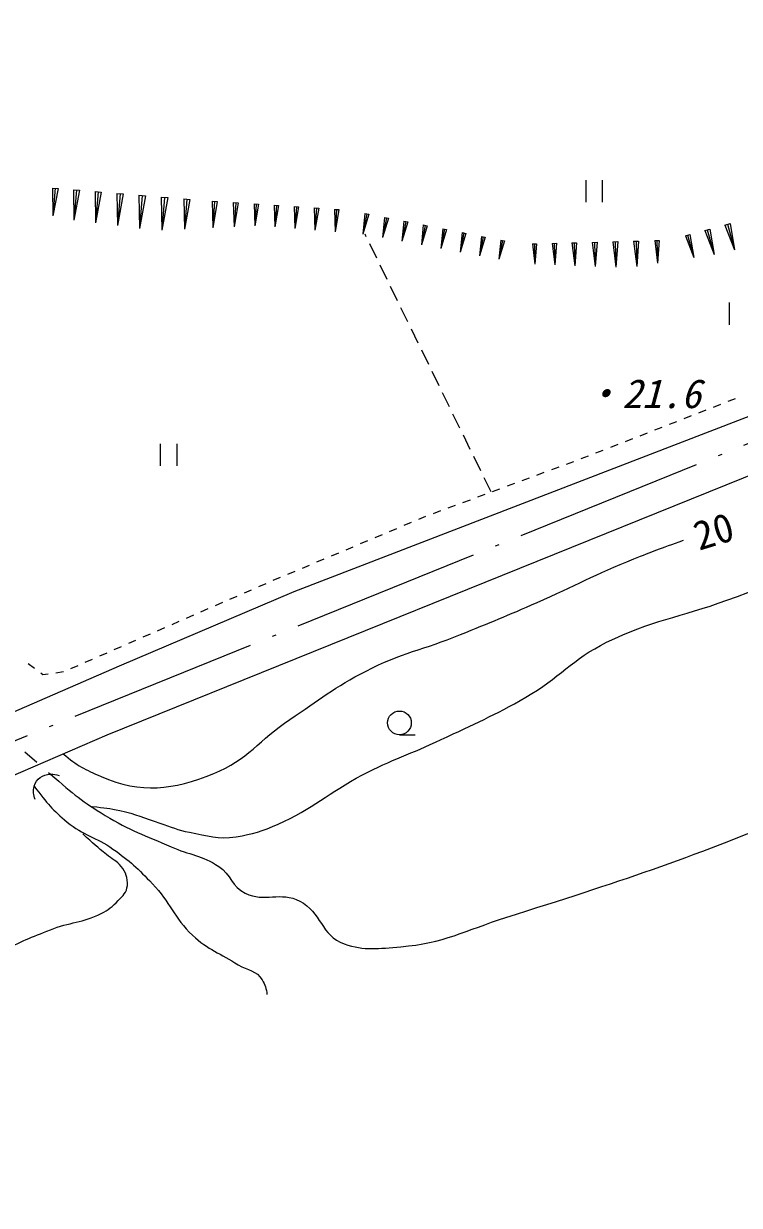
# Model space of a CAD drawing. Units: millimetres, scale not verified. Extents: x 40000 to 680000, y 20000 to 380000.
# Drawn here: x 190414 to 235794, y 244232 to 319129 of the extents above; entities that cross this region are included whole.
import ezdxf
from ezdxf.enums import TextEntityAlignment as Align

# ---------------------------------------------------------------- set-up
doc = ezdxf.new("R2010")
doc.units = ezdxf.units.MM
doc.header["$LTSCALE"] = 1000
doc.linetypes.add('LONG_DASHED_DOTTED', pattern=[15.25, 12, -1.5, 0.25, -1.5])
doc.layers.add('M-BGD', color=7, linetype='Continuous', lineweight=13)
doc.layers.add('M-BMK', color=2, linetype='LONG_DASHED_DOTTED', lineweight=13)
doc.styles.add('ＭＳ ゴシック', font='')
doc.styles.get('ＭＳ ゴシック').set_extended_font_data('MS Gothic')

msp = doc.modelspace()

# ---------------------------------------------------------------- linework, layer by layer
at = {"layer": 'M-BGD'}
for p, q in [((192243, 308706), (192593, 308677)), ((192243, 308706), (192274, 306943)), ((192418, 308691), (192274, 306943)), ((192593, 308677), (192274, 306943)), ((193574, 308596), (193955, 308565)), ((193574, 308596), (193607, 306675)), ((193765, 308580), (193607, 306675)), ((226050, 309216), (226050, 307816)), ((227100, 309216), (227100, 307816)), ((193955, 308565), (193607, 306675)), ((194946, 308483), (195339, 308450)), ((194946, 308483), (194980, 306501)), ((195142, 308467), (194980, 306501)), ((195339, 308450), (194980, 306501)), ((196329, 308369), (196735, 308335)), ((196329, 308369), (196365, 306325)), ((196532, 308352), (196365, 306325)), ((196735, 308335), (196365, 306325)), ((197725, 308253), (198143, 308219)), ((197725, 308253), (197761, 306147)), ((197934, 308236), (197761, 306147)), ((198143, 308219), (197761, 306147)), ((199140, 308137), (199557, 308102)), ((199140, 308137), (199176, 306034)), ((199348, 308119), (199176, 306034)), ((199557, 308102), (199176, 306034)), ((200572, 308019), (200952, 307987)), ((200572, 308019), (200605, 306100)), ((200762, 308003), (200605, 306100)), ((200952, 307987), (200605, 306100)), ((202357, 307880), (202694, 307857)), ((202357, 307880), (202413, 306184)), ((202525, 307868), (202413, 306184)), ((202694, 307857), (202413, 306184)), ((203707, 307789), (204013, 307768)), ((203707, 307789), (203757, 306246)), ((203860, 307779), (203757, 306246)), ((204013, 307768), (203757, 306246)), ((205026, 307701), (205303, 307682)), ((205026, 307701), (205072, 306307)), ((205164, 307691), (205072, 306307)), ((205303, 307682), (205072, 306307)), ((206304, 307615), (206575, 307597)), ((206304, 307615), (206348, 306251)), ((206439, 307606), (206348, 306251)), ((206575, 307597), (206348, 306251)), ((207570, 307530), (207845, 307512)), ((207570, 307530), (207616, 306145)), ((207708, 307521), (207616, 306145)), ((207845, 307512), (207616, 306145)), ((208841, 307445), (209120, 307426)), ((208841, 307445), (208887, 306040)), ((208981, 307435), (208887, 306040)), ((209120, 307426), (208887, 306040)), ((210116, 307359), (210399, 307340)), ((210116, 307359), (210163, 305933)), ((210258, 307350), (210163, 305933)), ((210399, 307340), (210163, 305933)), ((212048, 307095), (211925, 305787)), ((212048, 307095), (212305, 307045)), ((212177, 307070), (211925, 305787)), ((212305, 307045), (211925, 305787)), ((213289, 306852), (213168, 305569)), ((213415, 306827), (213168, 305569)), ((213540, 306802), (213168, 305569)), ((213289, 306852), (213540, 306802)), ((214523, 306609), (214403, 305338)), ((214648, 306585), (214403, 305338)), ((214772, 306560), (214403, 305338)), ((214523, 306609), (214772, 306560)), ((215755, 306368), (215636, 305108)), ((215878, 306343), (215636, 305108)), ((215755, 306368), (216002, 306319)), ((234876, 306366), (235200, 306454)), ((234876, 306366), (235479, 304790)), ((235038, 306410), (235479, 304790)), ((235200, 306454), (235479, 304790)), ((212140, 305613), (212060, 305776)), ((216002, 306319), (215636, 305108)), ((216984, 306126), (216866, 304878)), ((217107, 306102), (216866, 304878)), ((217229, 306078), (216866, 304878)), ((216984, 306126), (217229, 306078)), ((218211, 305885), (218095, 304649)), ((218333, 305862), (218095, 304649)), ((218454, 305838), (218095, 304649)), ((218211, 305885), (218454, 305838)), ((219436, 305645), (219321, 304420)), ((219556, 305622), (219321, 304420)), ((219677, 305598), (219321, 304420)), ((219436, 305645), (219677, 305598)), ((232369, 305684), (232654, 305761)), ((232369, 305684), (232899, 304300)), ((232512, 305722), (232899, 304300)), ((232654, 305761), (232899, 304300)), ((233605, 306020), (233917, 306105)), ((233605, 306020), (234186, 304500)), ((233761, 306063), (234186, 304500)), ((233917, 306105), (234186, 304500)), ((212799, 304265), (212360, 305163)), ((220659, 305405), (220544, 304192)), ((220778, 305382), (220544, 304192)), ((220897, 305358), (220544, 304192)), ((220659, 305405), (220897, 305358)), ((222669, 305163), (222926, 305170)), ((222669, 305163), (222832, 303882)), ((222797, 305166), (222832, 303882)), ((222926, 305170), (222832, 303882)), ((223917, 305197), (224190, 305205)), ((223917, 305197), (224091, 303834)), ((224054, 305201), (224091, 303834)), ((224190, 305205), (224091, 303834)), ((225181, 305232), (225472, 305240)), ((225181, 305232), (225366, 303785)), ((225327, 305236), (225366, 303785)), ((225472, 305240), (225366, 303785)), ((226463, 305267), (226770, 305275)), ((226463, 305267), (226658, 303736)), ((226616, 305271), (226658, 303736)), ((226770, 305275), (226658, 303736)), ((227761, 305303), (228085, 305312)), ((227761, 305303), (227967, 303686)), ((227923, 305307), (227967, 303686)), ((228085, 305312), (227967, 303686)), ((229086, 305339), (229407, 305348)), ((229086, 305339), (229291, 303738)), ((229247, 305344), (229291, 303738)), ((229407, 305348), (229291, 303738)), ((230424, 305376), (230711, 305384)), ((230424, 305376), (230607, 303943)), ((230567, 305380), (230607, 303943)), ((230711, 305384), (230607, 303943)), ((213459, 302918), (213019, 303816)), ((214118, 301571), (213679, 302469)), ((214778, 300223), (214338, 301122)), ((235138, 301447), (235138, 300047)), ((215437, 298876), (214998, 299774)), ((216097, 297529), (215657, 298427)), ((216756, 296182), (216316, 297080)), ((217416, 294834), (216976, 295733)), ((235087, 295195), (235142, 295216)), ((235142, 295216), (235558, 295364)), ((218075, 293487), (217635, 294385)), ((233224, 294468), (233690, 294650)), ((234156, 294831), (234621, 295013)), ((231361, 293741), (231826, 293923)), ((232292, 294105), (232758, 294286)), ((218734, 292140), (218295, 293038)), ((229497, 293014), (229963, 293196)), ((230429, 293378), (230895, 293559)), ((199078, 292505), (199078, 291105)), ((200128, 292505), (200128, 291105)), ((226702, 291924), (227168, 292106)), ((227634, 292288), (228100, 292469)), ((228566, 292651), (229032, 292833)), ((219394, 290793), (218954, 291691)), ((224833, 291213), (225302, 291387)), ((225771, 291561), (226237, 291742)), ((222957, 290519), (223426, 290693)), ((223895, 290866), (224364, 291040)), ((220053, 289445), (219614, 290344)), ((221082, 289826), (221551, 289999)), ((222019, 290173), (222488, 290346)), ((219206, 289132), (219675, 289305)), ((220144, 289479), (220613, 289652)), ((217330, 288438), (217799, 288612)), ((218268, 288785), (218737, 288958)), ((215463, 287721), (215924, 287915)), ((216392, 288091), (216861, 288265)), ((213619, 286947), (214080, 287140)), ((214541, 287334), (215002, 287528)), ((211775, 286172), (212236, 286366)), ((212697, 286559), (213158, 286753)), ((209931, 285398), (210392, 285591)), ((210853, 285785), (211314, 285979)), ((208087, 284623), (208548, 284817)), ((209009, 285010), (209470, 285204)), ((206243, 283849), (206704, 284042)), ((207165, 284236), (207626, 284430)), ((204409, 283053), (204867, 283253)), ((205325, 283453), (205784, 283652)), ((202575, 282254), (203034, 282454)), ((203492, 282654), (203950, 282853)), ((200742, 281455), (201200, 281655)), ((201658, 281854), (202117, 282054)), ((199825, 281055), (200283, 281255)), ((197992, 280256), (198450, 280456)), ((198908, 280656), (199367, 280855)), ((196158, 279457), (196617, 279657)), ((197075, 279856), (197533, 280056)), ((194325, 278658), (194783, 278857)), ((195242, 279057), (195700, 279257)), ((190698, 278574), (191098, 278274)), ((191498, 277974), (191639, 277868)), ((191639, 277868), (191959, 277916)), ((192454, 277991), (192948, 278065)), ((193408, 278258), (193867, 278458)), ((214243, 274063), (215243, 274063)), ((190488, 272971), (191243, 272315)), ((191998, 271659), (192116, 271556))]:
    msp.add_line(p, q, dxfattribs=at)
for points in [[(257477, 319129), (258760, 315331), (259427, 311225), (259632, 307427), (259665, 303742), (259300, 302588), (258511, 302011), (254320, 300887), (249218, 299187), (244055, 297182), (207547, 283124), (196471, 278408), (179015, 270821), (174197, 268870), (169781, 267679), (165903, 266908), (162002, 266417), (157820, 266230), (154847, 266232), (149927, 266749), (147740, 267447), (146252, 267751), (143428, 267872), (140200, 267741)], [(90609, 294398), (104373, 278849), (105964, 277207), (111764, 272639), (116319, 269602), (120688, 267616), (127159, 265701), (144712, 260699), (150599, 260886), (158215, 261727), (167859, 263526), (174753, 265379), (181616, 267960), (195707, 274064), (248045, 295189)]]:
    msp.add_lwpolyline(points, dxfattribs=at)
msp.add_circle((214243, 274813), 750, dxfattribs=at)
for points, knots in [([(194768, 269511), (195587, 269433), (195842, 269393), (196520, 269254), (197532, 269047), (198057, 268767), (199043, 268460), (199782, 268230), (200175, 268019), (200935, 267876), (202070, 267662), (202738, 267415), (203879, 267596), (204951, 267765), (205549, 267951), (206542, 268390), (208754, 269368), (209753, 270378), (211890, 271510), (213782, 272511), (214956, 272834), (216889, 273752), (219009, 274759), (220230, 275267), (222262, 276439), (224356, 277646), (225208, 278856), (227378, 279920), (230208, 281307), (232033, 281504), (234994, 282583), (238755, 283953), (240905, 284622), (244572, 286227), (247813, 287646), (249471, 288771), (252632, 290362), (254104, 291103), (254873, 291651), (256416, 292231), (258186, 292896), (259332, 292682), (261182, 293072), (262425, 293334), (263151, 293407), (264336, 293866), (265089, 294158), (265309, 294749), (266088, 294964), (266643, 295118), (266983, 294848), (267559, 294847), (269108, 294845), (269967, 295041), (271507, 295198), (274577, 295509), (276272, 295998), (279357, 296085), (280132, 296107), (280404, 296128), (281342, 296109)], [0, 0, 0, 0, 1, 1, 1, 2, 2, 2, 3, 3, 3, 4, 4, 4, 5, 5, 5, 6, 6, 6, 7, 7, 7, 8, 8, 8, 9, 9, 9, 10, 10, 10, 11, 11, 11, 12, 12, 12, 13, 13, 13, 14, 14, 14, 15, 15, 15, 16, 16, 16, 17, 17, 17, 18, 18, 18, 19, 19, 19, 20, 20, 20, 20]), ([(192116, 271556), (193628, 270257), (194141, 269829), (195588, 268942), (197129, 267997), (198117, 267691), (199769, 266956), (200932, 266439), (201725, 266426), (202783, 265718), (203561, 265198), (203622, 264418), (204465, 264013), (205694, 263422), (206713, 264153), (207922, 263522), (209273, 262818), (209288, 261316), (210726, 260812), (212054, 260347), (212920, 260517), (214323, 260625), (217020, 260835), (218417, 261661), (220994, 262479), (228266, 264790), (232353, 266102), (239392, 269048), (242734, 270447), (244596, 271271), (247805, 272951), (250503, 274364), (252160, 275048), (254398, 277115), (256177, 278758), (256639, 280171), (257826, 282282), (258747, 283917), (258429, 285338), (259725, 286695), (260611, 287623), (261461, 287757), (262702, 288081), (264449, 288537), (265516, 287928), (267321, 287927), (268504, 287927), (269189, 287747), (270350, 287979), (273172, 288541), (274517, 289730), (277330, 290339), (279805, 290876), (281275, 290572), (283796, 290801), (285664, 290971), (286718, 291021), (288570, 291315), (291540, 291785), (293114, 292639), (296114, 292854), (299375, 293089), (301211, 292580), (304480, 292598), (307611, 292615), (309387, 292522), (312487, 292957), (314957, 293304), (316217, 294180), (318697, 294445), (321248, 294718), (322706, 294558), (325266, 294394), (329334, 294134), (331614, 293888), (335634, 293214), (340341, 292424), (342928, 291712), (347592, 290699), (352188, 289700), (354828, 289389), (359346, 288081), (361504, 287456), (362858, 287393), (364808, 286275), (365391, 285941), (365680, 285667), (366113, 285152), (366883, 284238), (367010, 283500), (367359, 282358), (367681, 281304), (367431, 280618), (367753, 279564), (368045, 278610), (368171, 277990), (368847, 277256), (369677, 276354), (370545, 276375), (371610, 275768), (373001, 274975), (373716, 274417), (375133, 273672), (376815, 272787), (377731, 272159), (379567, 271668), (381310, 271202), (382404, 271564), (384153, 271121), (385961, 270663), (386969, 270323), (388648, 269512), (391845, 267966), (393288, 266483), (396242, 264513), (398202, 263206), (399249, 262397), (401223, 261112), (404348, 259077), (406151, 258017), (409331, 256070), (413658, 253422), (416231, 252175), (420450, 249358), (422443, 248027), (423587, 247306), (425431, 245774), (426095, 245222), (426461, 244897), (427040, 244256), (427988, 243205), (428102, 242301), (429014, 241219), (429661, 240451), (429933, 240171), (430808, 239379)], [0, 0, 0, 0, 1, 1, 1, 2, 2, 2, 3, 3, 3, 4, 4, 4, 5, 5, 5, 6, 6, 6, 7, 7, 7, 8, 8, 8, 9, 9, 9, 10, 10, 10, 11, 11, 11, 12, 12, 12, 13, 13, 13, 14, 14, 14, 15, 15, 15, 16, 16, 16, 17, 17, 17, 18, 18, 18, 19, 19, 19, 20, 20, 20, 21, 21, 21, 22, 22, 22, 23, 23, 23, 24, 24, 24, 25, 25, 25, 26, 26, 26, 27, 27, 27, 28, 28, 28, 29, 29, 29, 30, 30, 30, 31, 31, 31, 32, 32, 32, 33, 33, 33, 34, 34, 34, 35, 35, 35, 36, 36, 36, 37, 37, 37, 38, 38, 38, 39, 39, 39, 40, 40, 40, 41, 41, 41, 42, 42, 42, 43, 43, 43, 44, 44, 44, 45, 45, 45, 45]), ([(191143, 269948), (191035, 270246), (190991, 270478), (191083, 270797), (191222, 271278), (191616, 271532), (192116, 271556), (192335, 271567), (192465, 271556), (192671, 271476)], [0, 0, 0, 0, 1, 1, 1, 2, 2, 2, 3, 3, 3, 3]), ([(191083, 270797), (191923, 269697), (192249, 269290), (193182, 268521), (194195, 267686), (195008, 267576), (196078, 266816), (197138, 266064), (197681, 265561), (198578, 264620), (199695, 263449), (199948, 262462), (201124, 261350), (202103, 260424), (202887, 260206), (204021, 259481), (204612, 259103), (205191, 259132), (205540, 258523), (205730, 258190), (205801, 257982), (205843, 257589)], [0, 0, 0, 0, 1, 1, 1, 2, 2, 2, 3, 3, 3, 4, 4, 4, 5, 5, 5, 6, 6, 6, 7, 7, 7, 7]), ([(170340, 251685), (172182, 252615), (172728, 252870), (174306, 253524), (176364, 254376), (177623, 254570), (179702, 255369), (181653, 256119), (182773, 256493), (184632, 257448), (186473, 258395), (187252, 259354), (189070, 260345), (190211, 260967), (190902, 261215), (192107, 261700), (193333, 262194), (194153, 262129), (195331, 262728), (195801, 262967), (196040, 263165), (196405, 263546), (196709, 263862), (196954, 264067), (196990, 264503), (197030, 265001), (196898, 265323), (196592, 265718), (196306, 266088), (196019, 266169), (195658, 266466), (195059, 266959), (194873, 267135), (194163, 267774)], [0, 0, 0, 0, 1, 1, 1, 2, 2, 2, 3, 3, 3, 4, 4, 4, 5, 5, 5, 6, 6, 6, 7, 7, 7, 8, 8, 8, 9, 9, 9, 10, 10, 10, 11, 11, 11, 11])]:
    msp.add_open_spline(points, degree=3, knots=knots, dxfattribs=at)
at = {"layer": 'M-BGD', "lineweight": 18}
msp.add_open_spline([(192918, 272856), (193803, 272093), (194322, 271853), (195328, 271415), (197884, 270302), (199876, 270561), (202464, 271598), (204612, 272458), (205372, 273739), (207293, 275029), (209148, 276275), (210134, 277076), (212122, 278097), (214350, 279241), (215782, 279466), (218105, 280405), (220012, 281175), (221079, 281613), (222964, 282439), (225371, 283494), (226654, 284237), (229098, 285203), (230324, 285687), (230736, 285853), (232257, 286387)], degree=3, knots=[0, 0, 0, 0, 1, 1, 1, 2, 2, 2, 3, 3, 3, 4, 4, 4, 5, 5, 5, 6, 6, 6, 7, 7, 7, 8, 8, 8, 8], dxfattribs=at)
at = {"layer": 'M-BMK'}
msp.add_line((179546, 269511), (247325, 296967), dxfattribs=at)

# ---------------------------------------------------------------- texts
at = {"layer": 'M-BGD', "style": 'ＭＳ ゴシック', "oblique": 15}
msp.add_text('・21.6', height=1833, dxfattribs=at).set_placement((229606, 295678), align=Align.MIDDLE_CENTER)
at = {"layer": 'M-BGD', "style": 'ＭＳ ゴシック'}
msp.add_text('20', height=1833, rotation=17.021, dxfattribs=at).set_placement((234158, 286959), align=Align.MIDDLE_CENTER)

doc.saveas('drawing.dxf')
